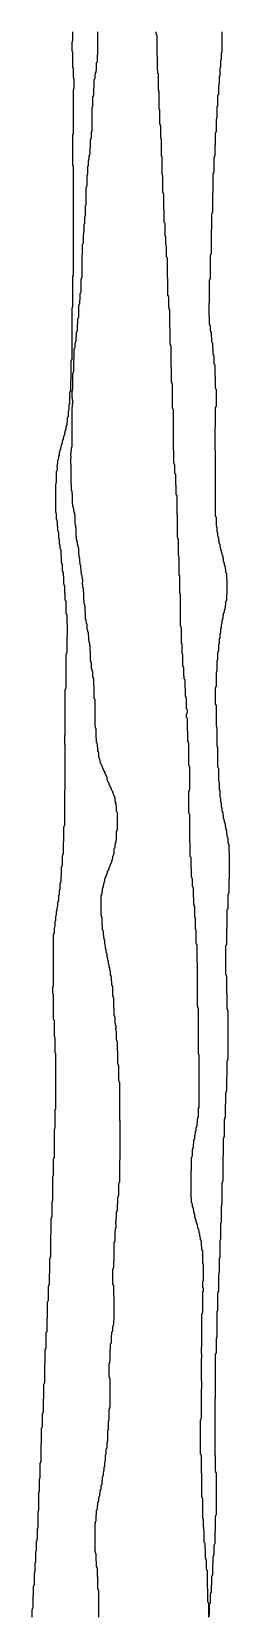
# Model space of a CAD drawing. Header units: metres. Extents: x -207 to 228, y 1 to 3500.
import ezdxf

# ---------------------------------------------------------------- set-up
doc = ezdxf.new("R2010")
doc.units = ezdxf.units.M
for name, color, linetype in [('Curve_Exist', 63, 'Continuous'), ('CuttingCurve_A', 10, 'Continuous'), ('CuttingCurve_B', 30, 'Continuous')]:
    doc.layers.add(name, color=color, linetype=linetype)

msp = doc.modelspace()

# ---------------------------------------------------------------- linework, layer by layer
at = {"layer": 'Curve_Exist'}
for points in [[(-117, 3500.2), (-117, 3480.2), (-118, 3479.2), (-118, 3477.2), (-119, 3476.2), (-119, 3458.2), (-118, 3457.2), (-118, 3456.2), (-117, 3455.2), (-117, 3421.2), (-116, 3420.2), (-116, 3400.2), (-115, 3399.2), (-115, 3397.2), (-114, 3396.2), (-114, 3375.2), (-115, 3374.2), (-115, 3373.2), (-116, 3372.2), (-116, 3274.2), (-117, 3273.2), (-117, 3205.2), (-116, 3204.2), (-116, 2962.2), (-117, 2961.2), (-117, 2893.2), (-118, 2892.2), (-118, 2890.2), (-119, 2889.2), (-119, 2776.2), (-120, 2775.2), (-120, 2774.2), (-121, 2773.2), (-121, 2730.2), (-122, 2729.2), (-122, 2707.2), (-123, 2706.2), (-123, 2704.2), (-124, 2703.2), (-124, 2678.2), (-125, 2677.2), (-125, 2666.2), (-126, 2665.2), (-126, 2663.2), (-127, 2662.2), (-127, 2650.2), (-129, 2648.2), (-129, 2638.2), (-130, 2637.2), (-130, 2631.2), (-131, 2630.2), (-131, 2629.2), (-132, 2628.2), (-132, 2623.2), (-133, 2622.2), (-133, 2620.2), (-134, 2619.2), (-134, 2615.2), (-135, 2614.2), (-135, 2610.2), (-136, 2609.2), (-136, 2608.2), (-137, 2607.2), (-137, 2604.2), (-138, 2603.2), (-138, 2600.2), (-139, 2599.2), (-139, 2597.2), (-140, 2596.2), (-140, 2592.2), (-141, 2591.2), (-141, 2589.2), (-142, 2588.2), (-142, 2586.2), (-143, 2585.2), (-143, 2581.2), (-144, 2580.2), (-144, 2578.2), (-145, 2577.2), (-145, 2575.2), (-146, 2574.2), (-146, 2572.2), (-147, 2571.2), (-147, 2565.2), (-148, 2564.2), (-148, 2558.2), (-149, 2557.2), (-149, 2555.2), (-150, 2554.2), (-150, 2547.2), (-151, 2546.2), (-151, 2542.2), (-152, 2541.2), (-152, 2540.2), (-151, 2539.2), (-151, 2534.2), (-152, 2533.2), (-152, 2530.2), (-153, 2529.2), (-153, 2505.2), (-154, 2504.2), (-154, 2502.2), (-155, 2501.2), (-155, 2440.2), (-154, 2439.2), (-154, 2438.2), (-153, 2437.2), (-153, 2424.2), (-152, 2423.2), (-152, 2420.2), (-151, 2419.2), (-151, 2409.2), (-150, 2408.2), (-150, 2399.2), (-149, 2398.2), (-149, 2396.2), (-148, 2395.2), (-148, 2382.2), (-147, 2381.2), (-147, 2370.2), (-146, 2369.2), (-146, 2368.2), (-145, 2367.2), (-145, 2360.2), (-144, 2359.2), (-144, 2357.2), (-143, 2356.2), (-143, 2345.2), (-142, 2344.2), (-142, 2328.2), (-141, 2327.2), (-141, 2325.2), (-140, 2324.2), (-140, 2311.2), (-139, 2310.2), (-139, 2308.2), (-138, 2307.2), (-138, 2299.2), (-137, 2298.2), (-137, 2282.2), (-136, 2281.2), (-136, 2279.2), (-135, 2278.2), (-135, 2261.2), (-134, 2260.2), (-134, 2246.2), (-133, 2245.2), (-133, 2244.2), (-132, 2243.2), (-132, 2217.2), (-131, 2216.2), (-131, 2215.2), (-130, 2214.2), (-130, 2194.2), (-129, 2193.2), (-129, 2168.2), (-130, 2167.2), (-130, 2129.2), (-131, 2128.2), (-131, 2126.2), (-132, 2125.2), (-132, 2052.2), (-133, 2051.2), (-133, 2049.2), (-134, 2048.2), (-134, 1948.2), (-135, 1947.2), (-135, 1928.2), (-134, 1927.2), (-134, 1826.2), (-135, 1825.2), (-135, 1748.2), (-136, 1747.2), (-136, 1745.2), (-137, 1744.2), (-137, 1712.2), (-138, 1711.2), (-138, 1685.2), (-139, 1684.2), (-139, 1682.2), (-140, 1681.2), (-140, 1661.2), (-141, 1660.2), (-141, 1658.2), (-142, 1657.2), (-142, 1638.2), (-143, 1637.2), (-143, 1625.2), (-144, 1624.2), (-144, 1622.2), (-145, 1621.2), (-145, 1607.2), (-146, 1606.2), (-146, 1605.2), (-147, 1604.2), (-147, 1595.2), (-148, 1594.2), (-148, 1583.2), (-149, 1582.2), (-149, 1580.2), (-150, 1579.2), (-150, 1570.2), (-151, 1569.2), (-151, 1567.2), (-152, 1566.2), (-152, 1560.2), (-153, 1559.2), (-153, 1551.2), (-154, 1550.2), (-154, 1548.2), (-155, 1547.2), (-155, 1538.2), (-156, 1537.2), (-156, 1526.2), (-157, 1525.2), (-157, 1523.2), (-158, 1522.2), (-158, 1510.2), (-159, 1509.2), (-159, 1508.2), (-160, 1507.2), (-160, 1393.2), (-161, 1392.2), (-161, 1378.2), (-160, 1377.2), (-160, 1322.2), (-159, 1321.2), (-159, 1320.2), (-158, 1319.2), (-158, 1284.2), (-157, 1283.2), (-157, 1281.2), (-156, 1280.2), (-156, 1247.2), (-155, 1246.2), (-155, 1122.2), (-156, 1121.2), (-156, 1081.2), (-157, 1080.2), (-157, 1078.2), (-158, 1077.2), (-158, 1015.2), (-159, 1014.2), (-159, 1013.2), (-160, 1012.2), (-160, 975.2), (-161, 974.2), (-161, 920.2), (-162, 919.2), (-162, 918.2), (-163, 917.2), (-163, 884.2), (-164, 883.2), (-164, 881.2), (-165, 880.2), (-165, 847.2), (-166, 846.2), (-166, 796.2), (-167, 795.2), (-167, 793.2), (-168, 792.2), (-168, 760.2), (-169, 759.2), (-169, 735.2), (-170, 734.2), (-170, 732.2), (-171, 731.2), (-171, 699.2), (-172, 698.2), (-172, 697.2), (-173, 696.2), (-173, 661.2), (-174, 660.2), (-174, 631.2), (-175, 630.2), (-175, 629.2), (-176, 628.2), (-176, 595.2), (-177, 594.2), (-177, 593.2), (-178, 592.2), (-178, 560.2), (-179, 559.2), (-179, 519.2), (-180, 518.2), (-180, 516.2), (-181, 515.2), (-181, 483.2), (-182, 482.2), (-182, 453.2), (-183, 452.2), (-183, 450.2), (-184, 449.2), (-184, 421.2), (-185, 420.2), (-185, 419.2), (-186, 418.2), (-186, 384.2), (-187, 383.2), (-187, 345.2), (-188, 344.2), (-188, 342.2), (-189, 341.2), (-189, 309.2), (-190, 308.2), (-190, 306.2), (-191, 305.2), (-191, 278.2), (-192, 277.2), (-192, 237.2), (-193, 236.2), (-193, 234.2), (-194, 233.2), (-194, 198.2), (-195, 197.2), (-195, 174.2), (-196, 173.2), (-196, 170.2), (-197, 169.2), (-197, 148.2), (-198, 147.2), (-198, 146.2), (-199, 145.2), (-199, 122.2), (-200, 121.2), (-200, 102.2), (-201, 101.2), (-201, 99.2), (-202, 98.2), (-202, 72.2), (-203, 71.2), (-203, 70.2), (-204, 69.2), (-204, 49.2), (-205, 48.2), (-205, 21.2), (-206, 20.2), (-206, 18.2), (-207, 17.2), (-207, 1.2)], [(212, 3500.2), (212, 3455.2), (211, 3454.2), (211, 3453.2), (210, 3452.2), (210, 3438.2), (209, 3437.2), (209, 3422.2), (208, 3421.2), (208, 3420.2), (207, 3419.2), (207, 3402.2), (206, 3401.2), (206, 3388.2), (205, 3387.2), (206, 3386.2), (206, 3385.2), (205, 3384.2), (205, 3381.2), (204, 3380.2), (204, 3361.2), (202, 3359.2), (202, 3336.2), (201, 3335.2), (201, 3310.2), (200, 3309.2), (200, 3307.2), (199, 3306.2), (199, 3279.2), (198, 3278.2), (198, 3277.2), (197, 3276.2), (197, 3250.2), (196, 3249.2), (196, 3225.2), (195, 3224.2), (195, 3222.2), (194, 3221.2), (194, 3191.2), (193, 3190.2), (193, 3188.2), (192, 3187.2), (192, 3145.2), (191, 3144.2), (191, 3101.2), (190, 3100.2), (190, 3098.2), (189, 3097.2), (189, 3063.2), (188, 3062.2), (188, 3010.2), (187, 3009.2), (187, 3007.2), (186, 3006.2), (186, 2955.2), (185, 2954.2), (185, 2953.2), (184, 2952.2), (184, 2902.2), (183, 2901.2), (183, 2873.2), (184, 2872.2), (184, 2854.2), (185, 2853.2), (185, 2852.2), (186, 2851.2), (186, 2841.2), (187, 2840.2), (187, 2838.2), (188, 2837.2), (188, 2827.2), (189, 2826.2), (189, 2817.2), (190, 2816.2), (190, 2814.2), (191, 2813.2), (191, 2802.2), (192, 2801.2), (192, 2788.2), (193, 2787.2), (193, 2785.2), (194, 2784.2), (194, 2768.2), (195, 2767.2), (195, 2766.2), (196, 2765.2), (196, 2740.2), (197, 2739.2), (197, 2714.2), (198, 2713.2), (198, 2712.2), (199, 2711.2), (199, 2673.2), (198, 2672.2), (198, 2671.2), (197, 2670.2), (197, 2627.2), (196, 2626.2), (196, 2577.2), (197, 2576.2), (197, 2432.2), (198, 2431.2), (198, 2430.2), (199, 2429.2), (199, 2410.2), (200, 2409.2), (200, 2407.2), (201, 2406.2), (201, 2396.2), (202, 2395.2), (202, 2388.2), (203, 2387.2), (203, 2385.2), (204, 2384.2), (204, 2378.2), (205, 2377.2), (205, 2373.2), (206, 2372.2), (206, 2370.2), (207, 2369.2), (207, 2364.2), (208, 2363.2), (208, 2362.2), (209, 2361.2), (209, 2357.2), (210, 2356.2), (210, 2352.2), (211, 2351.2), (211, 2350.2), (212, 2349.2), (212, 2346.2), (213, 2345.2), (213, 2343.2), (214, 2342.2), (214, 2339.2), (215, 2338.2), (215, 2331.2), (216, 2330.2), (216, 2329.2), (217, 2328.2), (217, 2323.2), (218, 2322.2), (218, 2319.2), (219, 2318.2), (219, 2315.2), (220, 2314.2), (220, 2307.2), (222, 2305.2), (222, 2293.2), (223, 2292.2), (223, 2259.2), (222, 2258.2), (222, 2245.2), (221, 2244.2), (221, 2243.2), (220, 2242.2), (220, 2235.2), (219, 2234.2), (219, 2229.2), (218, 2228.2), (218, 2225.2), (217, 2224.2), (217, 2219.2), (216, 2218.2), (216, 2217.2), (215, 2216.2), (215, 2212.2), (214, 2211.2), (214, 2205.2), (213, 2204.2), (213, 2202.2), (212, 2201.2), (212, 2194.2), (211, 2193.2), (211, 2192.2), (210, 2191.2), (210, 2184.2), (209, 2183.2), (209, 2174.2), (208, 2173.2), (208, 2172.2), (207, 2171.2), (207, 2161.2), (206, 2160.2), (206, 2158.2), (205, 2157.2), (206, 2156.2), (206, 2151.2), (205, 2150.2), (205, 2147.2), (204, 2146.2), (204, 2133.2), (203, 2132.2), (203, 2130.2), (202, 2129.2), (202, 2113.2), (201, 2112.2), (201, 2090.2), (200, 2089.2), (200, 2087.2), (199, 2086.2), (199, 2055.2), (198, 2054.2), (198, 2052.2), (197, 2051.2), (197, 2017.2), (198, 2016.2), (198, 2015.2), (199, 2014.2), (199, 1968.2), (200, 1967.2), (200, 1965.2), (201, 1964.2), (201, 1923.2), (202, 1922.2), (202, 1879.2), (203, 1878.2), (203, 1876.2), (204, 1875.2), (204, 1848.2), (205, 1847.2), (205, 1844.2), (206, 1843.2), (206, 1827.2), (207, 1826.2), (207, 1812.2), (208, 1811.2), (208, 1809.2), (209, 1808.2), (209, 1800.2), (210, 1799.2), (210, 1790.2), (211, 1789.2), (211, 1788.2), (212, 1787.2), (212, 1780.2), (213, 1779.2), (213, 1777.2), (214, 1776.2), (214, 1772.2), (215, 1771.2), (215, 1764.2), (216, 1763.2), (216, 1761.2), (217, 1760.2), (217, 1756.2), (218, 1755.2), (218, 1753.2), (219, 1752.2), (219, 1747.2), (220, 1746.2), (220, 1741.2), (221, 1740.2), (221, 1738.2), (222, 1737.2), (222, 1731.2), (223, 1730.2), (223, 1724.2), (224, 1723.2), (224, 1721.2), (225, 1720.2), (225, 1711.2), (226, 1710.2), (226, 1708.2), (227, 1707.2), (227, 1692.2), (228, 1691.2), (228, 1631.2), (227, 1630.2), (227, 1599.2), (226, 1598.2), (226, 1596.2), (225, 1595.2), (225, 1565.2), (224, 1564.2), (224, 1563.2), (223, 1562.2), (223, 1521.2), (222, 1520.2), (222, 1485.2), (220, 1483.2), (220, 1420.2), (221, 1419.2), (221, 1417.2), (222, 1416.2), (222, 1378.2), (223, 1377.2), (223, 1343.2), (224, 1342.2), (224, 1340.2), (225, 1339.2), (225, 1233.2), (224, 1232.2), (224, 1230.2), (223, 1229.2), (223, 1195.2), (222, 1194.2), (222, 1163.2), (221, 1162.2), (221, 1160.2), (220, 1159.2), (220, 1134.2), (219, 1133.2), (219, 1105.2), (218, 1104.2), (218, 1101.2), (217, 1100.2), (217, 1062.2), (216, 1061.2), (216, 1059.2), (215, 1058.2), (215, 1019.2), (214, 1018.2), (214, 964.2), (213, 963.2), (213, 961.2), (212, 960.2), (212, 912.2), (211, 911.2), (211, 909.2), (210, 908.2), (210, 872.2), (209, 871.2), (209, 835.2), (208, 834.2), (208, 833.2), (207, 832.2), (207, 794.2), (206, 793.2), (206, 763.2), (205, 762.2), (205, 757.2), (204, 756.2), (204, 720.2), (203, 719.2), (203, 717.2), (202, 716.2), (202, 677.2), (201, 676.2), (201, 620.2), (200, 619.2), (200, 617.2), (199, 616.2), (199, 584.2), (198, 583.2), (198, 582.2), (197, 581.2), (197, 484.2), (196, 483.2), (196, 359.2), (197, 358.2), (197, 324.2), (198, 323.2), (198, 321.2), (199, 320.2), (199, 227.2), (198, 226.2), (198, 224.2), (197, 223.2), (197, 191.2), (196, 190.2), (196, 163.2), (195, 162.2), (195, 160.2), (194, 159.2), (194, 139.2), (193, 138.2), (193, 136.2), (192, 135.2), (192, 117.2), (191, 116.2), (191, 94.2), (190, 93.2), (190, 91.2), (189, 90.2), (189, 72.2), (188, 71.2), (188, 56.2), (187, 55.2), (187, 53.2), (186, 52.2), (186, 33.2), (185, 32.2), (185, 31.2), (184, 30.2), (184, 7.2), (183, 6.2), (183, 1.2)]]:
    msp.add_lwpolyline(points, dxfattribs=at)
at = {"layer": 'CuttingCurve_A'}
for points in [[(183, 1.2), (183, 31.2), (182, 32.2), (182, 34.2), (181, 35.2), (181, 64.2), (180, 65.2), (180, 104.2), (179, 105.2), (179, 106.2), (178, 107.2), (178, 127.2), (177, 128.2), (177, 130.2), (176, 131.2), (176, 151.2), (175, 152.2), (175, 164.2), (173, 166.2), (173, 192.2), (172, 193.2), (172, 196.2), (171, 197.2), (172, 198.2), (172, 199.2), (171, 200.2), (171, 218.2), (170, 219.2), (170, 263.2), (169, 264.2), (169, 265.2), (168, 266.2), (168, 318.2), (167, 319.2), (167, 358.2), (166, 359.2), (166, 360.2), (165, 361.2), (165, 437.2), (166, 438.2), (166, 440.2), (167, 441.2), (167, 505.2), (168, 506.2), (168, 522.2), (167, 523.2), (167, 572.2), (168, 573.2), (168, 582.2), (167, 583.2), (167, 597.2), (168, 598.2), (168, 671.2), (169, 672.2), (169, 673.2), (170, 674.2), (170, 720.2), (171, 721.2), (171, 727.2), (170, 728.2), (170, 743.2), (171, 744.2), (171, 780.2), (170, 781.2), (170, 809.2), (169, 810.2), (169, 811.2), (168, 812.2), (168, 820.2), (167, 821.2), (167, 830.2), (166, 831.2), (166, 833.2), (165, 834.2), (165, 838.2), (164, 839.2), (164, 841.2), (163, 842.2), (163, 848.2), (162, 849.2), (162, 854.2), (161, 855.2), (161, 856.2), (160, 857.2), (160, 859.2), (159, 860.2), (159, 863.2), (158, 864.2), (158, 867.2), (157, 868.2), (157, 870.2), (156, 871.2), (156, 873.2), (155, 874.2), (155, 878.2), (154, 879.2), (154, 881.2), (153, 882.2), (153, 883.2), (152, 884.2), (152, 891.2), (151, 892.2), (151, 894.2), (150, 895.2), (150, 899.2), (149, 900.2), (149, 904.2), (148, 905.2), (148, 906.2), (147, 907.2), (147, 912.2), (146, 913.2), (146, 915.2), (145, 916.2), (145, 926.2), (144, 927.2), (144, 986.2), (145, 987.2), (145, 1016.2), (146, 1017.2), (146, 1019.2), (147, 1020.2), (147, 1033.2), (148, 1034.2), (148, 1036.2), (149, 1037.2), (149, 1046.2), (150, 1047.2), (150, 1053.2), (151, 1054.2), (151, 1056.2), (152, 1057.2), (152, 1064.2), (153, 1065.2), (153, 1067.2), (154, 1068.2), (154, 1074.2), (155, 1075.2), (155, 1081.2), (156, 1082.2), (156, 1084.2), (157, 1085.2), (157, 1092.2), (158, 1093.2), (158, 1100.2), (159, 1101.2), (159, 1104.2), (160, 1105.2), (160, 1124.2), (162, 1126.2), (162, 1242.2), (160, 1244.2), (160, 1345.2), (159, 1346.2), (159, 1349.2), (158, 1350.2), (158, 1445.2), (157, 1446.2), (157, 1485.2), (156, 1486.2), (156, 1488.2), (155, 1489.2), (155, 1518.2), (154, 1519.2), (154, 1543.2), (153, 1544.2), (153, 1546.2), (152, 1547.2), (152, 1570.2), (151, 1571.2), (151, 1573.2), (150, 1574.2), (150, 1589.2), (149, 1590.2), (149, 1611.2), (148, 1612.2), (148, 1613.2), (147, 1614.2), (147, 1630.2), (146, 1631.2), (146, 1633.2), (145, 1634.2), (145, 1653.2), (144, 1654.2), (144, 1678.2), (142, 1680.2), (142, 1710.2), (141, 1711.2), (141, 1773.2), (140, 1774.2), (140, 1775.2), (139, 1776.2), (139, 1823.2), (140, 1824.2), (140, 1826.2), (141, 1827.2), (141, 1878.2), (140, 1879.2), (140, 1881.2), (139, 1882.2), (139, 1930.2), (138, 1931.2), (138, 1933.2), (137, 1934.2), (137, 1956.2), (136, 1957.2), (136, 1984.2), (135, 1985.2), (135, 1986.2), (134, 1987.2), (134, 1995.2), (135, 1996.2), (135, 1997.2), (136, 1998.2), (136, 2003.2), (135, 2004.2), (135, 2005.2), (134, 2006.2), (134, 2029.2), (133, 2030.2), (133, 2032.2), (132, 2033.2), (132, 2050.2), (131, 2051.2), (131, 2070.2), (129, 2072.2), (129, 2077.2), (128, 2078.2), (128, 2096.2), (127, 2097.2), (127, 2099.2), (126, 2100.2), (126, 2125.2), (125, 2126.2), (125, 2128.2), (124, 2129.2), (124, 2149.2), (123, 2150.2), (123, 2184.2), (122, 2185.2), (122, 2187.2), (121, 2188.2), (121, 2258.2), (120, 2259.2), (120, 2261.2), (119, 2262.2), (119, 2300.2), (118, 2301.2), (118, 2340.2), (117, 2341.2), (117, 2343.2), (116, 2344.2), (116, 2380.2), (115, 2381.2), (115, 2384.2), (114, 2385.2), (114, 2433.2), (113, 2434.2), (113, 2476.2), (112, 2477.2), (112, 2478.2), (111, 2479.2), (111, 2499.2), (110, 2500.2), (110, 2523.2), (109, 2524.2), (109, 2525.2), (108, 2526.2), (108, 2545.2), (107, 2546.2), (107, 2548.2), (106, 2549.2), (106, 2575.2), (105, 2576.2), (105, 2666.2), (104, 2667.2), (104, 2668.2), (103, 2669.2), (103, 2722.2), (102, 2723.2), (102, 2725.2), (101, 2726.2), (101, 2759.2), (100, 2760.2), (100, 2806.2), (99, 2807.2), (99, 2809.2), (98, 2810.2), (98, 2846.2), (97, 2847.2), (97, 2887.2), (96, 2888.2), (96, 2891.2), (95, 2892.2), (95, 2914.2), (94, 2915.2), (94, 2917.2), (93, 2918.2), (93, 2956.2), (92, 2957.2), (92, 3001.2), (90, 3003.2), (90, 3027.2), (89, 3028.2), (89, 3030.2), (88, 3031.2), (88, 3048.2), (87, 3049.2), (87, 3077.2), (85, 3079.2), (85, 3107.2), (84, 3108.2), (84, 3141.2), (83, 3142.2), (83, 3144.2), (82, 3145.2), (82, 3182.2), (81, 3183.2), (81, 3185.2), (80, 3186.2), (80, 3224.2), (79, 3225.2), (79, 3262.2), (78, 3263.2), (78, 3265.2), (77, 3266.2), (77, 3293.2), (76, 3294.2), (76, 3296.2), (75, 3297.2), (75, 3328.2), (74, 3329.2), (74, 3368.2), (73, 3369.2), (73, 3370.2), (72, 3371.2), (72, 3407.2), (71, 3408.2), (71, 3412.2), (70, 3413.2), (71, 3414.2), (70, 3415.2), (70, 3445.2), (69, 3446.2), (69, 3492.2), (68, 3493.2), (68, 3495.2), (67, 3496.2), (67, 3500.2)], [(212, 3500.2), (212, 3455.2), (211, 3454.2), (211, 3453.2), (210, 3452.2), (210, 3438.2), (209, 3437.2), (209, 3422.2), (208, 3421.2), (208, 3420.2), (207, 3419.2), (207, 3402.2), (206, 3401.2), (206, 3388.2), (205, 3387.2), (206, 3386.2), (206, 3385.2), (205, 3384.2), (205, 3381.2), (204, 3380.2), (204, 3361.2), (202, 3359.2), (202, 3336.2), (201, 3335.2), (201, 3310.2), (200, 3309.2), (200, 3307.2), (199, 3306.2), (199, 3279.2), (198, 3278.2), (198, 3277.2), (197, 3276.2), (197, 3250.2), (196, 3249.2), (196, 3225.2), (195, 3224.2), (195, 3222.2), (194, 3221.2), (194, 3191.2), (193, 3190.2), (193, 3188.2), (192, 3187.2), (192, 3145.2), (191, 3144.2), (191, 3101.2), (190, 3100.2), (190, 3098.2), (189, 3097.2), (189, 3063.2), (188, 3062.2), (188, 3010.2), (187, 3009.2), (187, 3007.2), (186, 3006.2), (186, 2955.2), (185, 2954.2), (185, 2953.2), (184, 2952.2), (184, 2902.2), (183, 2901.2), (183, 2873.2), (184, 2872.2), (184, 2854.2), (185, 2853.2), (185, 2852.2), (186, 2851.2), (186, 2841.2), (187, 2840.2), (187, 2838.2), (188, 2837.2), (188, 2827.2), (189, 2826.2), (189, 2817.2), (190, 2816.2), (190, 2814.2), (191, 2813.2), (191, 2802.2), (192, 2801.2), (192, 2788.2), (193, 2787.2), (193, 2785.2), (194, 2784.2), (194, 2768.2), (195, 2767.2), (195, 2766.2), (196, 2765.2), (196, 2740.2), (197, 2739.2), (197, 2714.2), (198, 2713.2), (198, 2712.2), (199, 2711.2), (199, 2673.2), (198, 2672.2), (198, 2671.2), (197, 2670.2), (197, 2627.2), (196, 2626.2), (196, 2577.2), (197, 2576.2), (197, 2432.2), (198, 2431.2), (198, 2430.2), (199, 2429.2), (199, 2410.2), (200, 2409.2), (200, 2407.2), (201, 2406.2), (201, 2396.2), (202, 2395.2), (202, 2388.2), (203, 2387.2), (203, 2385.2), (204, 2384.2), (204, 2378.2), (205, 2377.2), (205, 2373.2), (206, 2372.2), (206, 2370.2), (207, 2369.2), (207, 2364.2), (208, 2363.2), (208, 2362.2), (209, 2361.2), (209, 2357.2), (210, 2356.2), (210, 2352.2), (211, 2351.2), (211, 2350.2), (212, 2349.2), (212, 2346.2), (213, 2345.2), (213, 2343.2), (214, 2342.2), (214, 2339.2), (215, 2338.2), (215, 2331.2), (216, 2330.2), (216, 2329.2), (217, 2328.2), (217, 2323.2), (218, 2322.2), (218, 2319.2), (219, 2318.2), (219, 2315.2), (220, 2314.2), (220, 2307.2), (222, 2305.2), (222, 2293.2), (223, 2292.2), (223, 2259.2), (222, 2258.2), (222, 2245.2), (221, 2244.2), (221, 2243.2), (220, 2242.2), (220, 2235.2), (219, 2234.2), (219, 2229.2), (218, 2228.2), (218, 2225.2), (217, 2224.2), (217, 2219.2), (216, 2218.2), (216, 2217.2), (215, 2216.2), (215, 2212.2), (214, 2211.2), (214, 2205.2), (213, 2204.2), (213, 2202.2), (212, 2201.2), (212, 2194.2), (211, 2193.2), (211, 2192.2), (210, 2191.2), (210, 2184.2), (209, 2183.2), (209, 2174.2), (208, 2173.2), (208, 2172.2), (207, 2171.2), (207, 2161.2), (206, 2160.2), (206, 2158.2), (205, 2157.2), (206, 2156.2), (206, 2151.2), (205, 2150.2), (205, 2147.2), (204, 2146.2), (204, 2133.2), (203, 2132.2), (203, 2130.2), (202, 2129.2), (202, 2113.2), (201, 2112.2), (201, 2090.2), (200, 2089.2), (200, 2087.2), (199, 2086.2), (199, 2055.2), (198, 2054.2), (198, 2052.2), (197, 2051.2), (197, 2017.2), (198, 2016.2), (198, 2015.2), (199, 2014.2), (199, 1968.2), (200, 1967.2), (200, 1965.2), (201, 1964.2), (201, 1923.2), (202, 1922.2), (202, 1879.2), (203, 1878.2), (203, 1876.2), (204, 1875.2), (204, 1848.2), (205, 1847.2), (205, 1844.2), (206, 1843.2), (206, 1827.2), (207, 1826.2), (207, 1812.2), (208, 1811.2), (208, 1809.2), (209, 1808.2), (209, 1800.2), (210, 1799.2), (210, 1790.2), (211, 1789.2), (211, 1788.2), (212, 1787.2), (212, 1780.2), (213, 1779.2), (213, 1777.2), (214, 1776.2), (214, 1772.2), (215, 1771.2), (215, 1764.2), (216, 1763.2), (216, 1761.2), (217, 1760.2), (217, 1756.2), (218, 1755.2), (218, 1753.2), (219, 1752.2), (219, 1747.2), (220, 1746.2), (220, 1741.2), (221, 1740.2), (221, 1738.2), (222, 1737.2), (222, 1731.2), (223, 1730.2), (223, 1724.2), (224, 1723.2), (224, 1721.2), (225, 1720.2), (225, 1711.2), (226, 1710.2), (226, 1708.2), (227, 1707.2), (227, 1692.2), (228, 1691.2), (228, 1631.2), (227, 1630.2), (227, 1599.2), (226, 1598.2), (226, 1596.2), (225, 1595.2), (225, 1565.2), (224, 1564.2), (224, 1563.2), (223, 1562.2), (223, 1521.2), (222, 1520.2), (222, 1485.2), (220, 1483.2), (220, 1420.2), (221, 1419.2), (221, 1417.2), (222, 1416.2), (222, 1378.2), (223, 1377.2), (223, 1343.2), (224, 1342.2), (224, 1340.2), (225, 1339.2), (225, 1233.2), (224, 1232.2), (224, 1230.2), (223, 1229.2), (223, 1195.2), (222, 1194.2), (222, 1163.2), (221, 1162.2), (221, 1160.2), (220, 1159.2), (220, 1134.2), (219, 1133.2), (219, 1105.2), (218, 1104.2), (218, 1101.2), (217, 1100.2), (217, 1062.2), (216, 1061.2), (216, 1059.2), (215, 1058.2), (215, 1019.2), (214, 1018.2), (214, 964.2), (213, 963.2), (213, 961.2), (212, 960.2), (212, 912.2), (211, 911.2), (211, 909.2), (210, 908.2), (210, 872.2), (209, 871.2), (209, 835.2), (208, 834.2), (208, 833.2), (207, 832.2), (207, 794.2), (206, 793.2), (206, 763.2), (205, 762.2), (205, 757.2), (204, 756.2), (204, 720.2), (203, 719.2), (203, 717.2), (202, 716.2), (202, 677.2), (201, 676.2), (201, 620.2), (200, 619.2), (200, 617.2), (199, 616.2), (199, 584.2), (198, 583.2), (198, 582.2), (197, 581.2), (197, 484.2), (196, 483.2), (196, 359.2), (197, 358.2), (197, 324.2), (198, 323.2), (198, 321.2), (199, 320.2), (199, 227.2), (198, 226.2), (198, 224.2), (197, 223.2), (197, 191.2), (196, 190.2), (196, 163.2), (195, 162.2), (195, 160.2), (194, 159.2), (194, 139.2), (193, 138.2), (193, 136.2), (192, 135.2), (192, 117.2), (191, 116.2), (191, 94.2), (190, 93.2), (190, 91.2), (189, 90.2), (189, 72.2), (188, 71.2), (188, 56.2), (187, 55.2), (187, 53.2), (186, 52.2), (186, 33.2), (185, 32.2), (185, 31.2), (184, 30.2), (184, 7.2), (183, 6.2), (183, 1.2)]]:
    msp.add_lwpolyline(points, dxfattribs=at)
at = {"layer": 'CuttingCurve_B'}
msp.add_lwpolyline([(-62, 3500.2), (-62, 3449.2), (-63, 3448.2), (-63, 3434.2), (-64, 3433.2), (-64, 3432.2), (-65, 3431.2), (-65, 3415.2), (-66, 3414.2), (-66, 3410.2), (-67, 3409.2), (-67, 3406.2), (-68, 3405.2), (-68, 3397.2), (-69, 3396.2), (-69, 3395.2), (-70, 3394.2), (-70, 3376.2), (-71, 3375.2), (-71, 3360.2), (-72, 3359.2), (-72, 3357.2), (-73, 3356.2), (-73, 3335.2), (-74, 3334.2), (-74, 3333.2), (-75, 3332.2), (-75, 3280.2), (-76, 3279.2), (-76, 3266.2), (-77, 3265.2), (-77, 3263.2), (-78, 3262.2), (-78, 3243.2), (-79, 3242.2), (-79, 3240.2), (-80, 3239.2), (-79, 3238.2), (-80, 3237.2), (-79, 3236.2), (-79, 3231.2), (-80, 3230.2), (-80, 3227.2), (-81, 3226.2), (-81, 3219.2), (-82, 3218.2), (-82, 3216.2), (-83, 3215.2), (-83, 3204.2), (-84, 3203.2), (-84, 3186.2), (-85, 3185.2), (-85, 3183.2), (-86, 3182.2), (-86, 3159.2), (-87, 3158.2), (-87, 3156.2), (-88, 3155.2), (-88, 3117.2), (-89, 3116.2), (-89, 3094.2), (-90, 3093.2), (-90, 3091.2), (-91, 3090.2), (-91, 3076.2), (-92, 3075.2), (-92, 3063.2), (-93, 3062.2), (-92, 3061.2), (-92, 3059.2), (-93, 3058.2), (-93, 3053.2), (-94, 3052.2), (-94, 3033.2), (-95, 3032.2), (-95, 3031.2), (-96, 3030.2), (-96, 3009.2), (-97, 3008.2), (-97, 2957.2), (-98, 2956.2), (-98, 2954.2), (-99, 2953.2), (-99, 2925.2), (-100, 2924.2), (-100, 2923.2), (-101, 2922.2), (-101, 2908.2), (-102, 2907.2), (-102, 2899.2), (-103, 2898.2), (-103, 2896.2), (-104, 2895.2), (-104, 2870.2), (-105, 2869.2), (-105, 2867.2), (-106, 2866.2), (-106, 2855.2), (-107, 2854.2), (-107, 2840.2), (-108, 2839.2), (-108, 2838.2), (-109, 2837.2), (-109, 2826.2), (-110, 2825.2), (-110, 2817.2), (-111, 2816.2), (-111, 2814.2), (-112, 2813.2), (-112, 2803.2), (-113, 2802.2), (-113, 2801.2), (-114, 2800.2), (-114, 2778.2), (-115, 2777.2), (-115, 2750.2), (-116, 2749.2), (-116, 2747.2), (-117, 2746.2), (-117, 2711.2), (-118, 2710.2), (-118, 2707.2), (-119, 2706.2), (-119, 2693.2), (-118, 2692.2), (-118, 2688.2), (-117, 2687.2), (-117, 2679.2), (-118, 2678.2), (-118, 2672.2), (-119, 2671.2), (-119, 2583.2), (-120, 2582.2), (-120, 2576.2), (-121, 2575.2), (-121, 2570.2), (-122, 2569.2), (-122, 2565.2), (-121, 2564.2), (-121, 2559.2), (-122, 2558.2), (-122, 2546.2), (-121, 2545.2), (-121, 2502.2), (-120, 2501.2), (-120, 2488.2), (-119, 2487.2), (-119, 2481.2), (-118, 2480.2), (-118, 2459.2), (-117, 2458.2), (-117, 2452.2), (-116, 2451.2), (-116, 2449.2), (-115, 2448.2), (-115, 2444.2), (-114, 2443.2), (-114, 2439.2), (-113, 2438.2), (-113, 2433.2), (-112, 2432.2), (-112, 2413.2), (-111, 2412.2), (-111, 2406.2), (-110, 2405.2), (-110, 2387.2), (-109, 2386.2), (-109, 2379.2), (-108, 2378.2), (-108, 2375.2), (-107, 2374.2), (-107, 2370.2), (-106, 2369.2), (-106, 2366.2), (-105, 2365.2), (-105, 2361.2), (-104, 2360.2), (-104, 2348.2), (-103, 2347.2), (-103, 2340.2), (-102, 2339.2), (-102, 2330.2), (-101, 2329.2), (-101, 2324.2), (-100, 2323.2), (-100, 2316.2), (-99, 2315.2), (-99, 2308.2), (-98, 2307.2), (-98, 2302.2), (-97, 2301.2), (-97, 2296.2), (-96, 2295.2), (-96, 2292.2), (-95, 2291.2), (-95, 2286.2), (-96, 2285.2), (-96, 2281.2), (-95, 2280.2), (-95, 2274.2), (-94, 2273.2), (-94, 2265.2), (-93, 2264.2), (-93, 2246.2), (-92, 2245.2), (-92, 2238.2), (-91, 2237.2), (-91, 2233.2), (-90, 2232.2), (-90, 2219.2), (-89, 2218.2), (-89, 2204.2), (-88, 2203.2), (-88, 2199.2), (-87, 2198.2), (-87, 2194.2), (-86, 2193.2), (-86, 2182.2), (-85, 2181.2), (-85, 2180.2), (-84, 2179.2), (-84, 2176.2), (-83, 2175.2), (-83, 2168.2), (-82, 2167.2), (-82, 2157.2), (-81, 2156.2), (-81, 2153.2), (-80, 2152.2), (-80, 2147.2), (-79, 2146.2), (-79, 2135.2), (-78, 2134.2), (-78, 2111.2), (-77, 2110.2), (-77, 2108.2), (-76, 2107.2), (-76, 2094.2), (-75, 2093.2), (-75, 2091.2), (-74, 2090.2), (-74, 2089.2), (-73, 2088.2), (-73, 2076.2), (-72, 2075.2), (-72, 2073.2), (-71, 2072.2), (-71, 2057.2), (-70, 2056.2), (-70, 2029.2), (-69, 2028.2), (-69, 2027.2), (-68, 2026.2), (-68, 1968.2), (-67, 1967.2), (-67, 1964.2), (-66, 1963.2), (-66, 1942.2), (-65, 1941.2), (-65, 1932.2), (-64, 1931.2), (-64, 1929.2), (-63, 1928.2), (-63, 1922.2), (-62, 1921.2), (-62, 1913.2), (-61, 1912.2), (-61, 1910.2), (-60, 1909.2), (-60, 1900.2), (-59, 1899.2), (-59, 1897.2), (-58, 1896.2), (-58, 1894.2), (-57, 1893.2), (-57, 1889.2), (-56, 1888.2), (-56, 1887.2), (-55, 1886.2), (-55, 1883.2), (-53, 1881.2), (-53, 1880.2), (-52, 1879.2), (-52, 1877.2), (-51, 1876.2), (-51, 1874.2), (-50, 1873.2), (-50, 1872.2), (-49, 1871.2), (-49, 1870.2), (-47, 1868.2), (-47, 1865.2), (-45, 1863.2), (-45, 1862.2), (-44, 1861.2), (-44, 1859.2), (-43, 1858.2), (-43, 1857.2), (-42, 1856.2), (-42, 1851.2), (-41, 1850.2), (-41, 1848.2), (-40, 1847.2), (-40, 1846.2), (-38, 1844.2), (-38, 1843.2), (-37, 1842.2), (-37, 1839.2), (-36, 1838.2), (-36, 1836.2), (-35, 1835.2), (-35, 1834.2), (-33, 1832.2), (-33, 1830.2), (-32, 1829.2), (-32, 1828.2), (-31, 1827.2), (-31, 1826.2), (-29, 1824.2), (-29, 1821.2), (-28, 1820.2), (-28, 1818.2), (-27, 1817.2), (-27, 1816.2), (-26, 1815.2), (-26, 1813.2), (-25, 1812.2), (-25, 1811.2), (-24, 1810.2), (-24, 1803.2), (-23, 1802.2), (-23, 1799.2), (-22, 1798.2), (-22, 1797.2), (-23, 1796.2), (-22, 1795.2), (-22, 1793.2), (-21, 1792.2), (-21, 1780.2), (-19, 1778.2), (-19, 1738.2), (-20, 1737.2), (-20, 1735.2), (-21, 1734.2), (-21, 1716.2), (-22, 1715.2), (-22, 1711.2), (-23, 1710.2), (-23, 1706.2), (-24, 1705.2), (-24, 1700.2), (-25, 1699.2), (-25, 1698.2), (-26, 1697.2), (-26, 1686.2), (-27, 1685.2), (-27, 1684.2), (-28, 1683.2), (-28, 1681.2), (-29, 1680.2), (-29, 1675.2), (-30, 1674.2), (-30, 1672.2), (-31, 1671.2), (-31, 1667.2), (-33, 1665.2), (-33, 1664.2), (-34, 1663.2), (-34, 1661.2), (-35, 1660.2), (-35, 1659.2), (-36, 1658.2), (-36, 1656.2), (-37, 1655.2), (-37, 1652.2), (-39, 1650.2), (-39, 1649.2), (-40, 1648.2), (-40, 1647.2), (-41, 1646.2), (-41, 1644.2), (-42, 1643.2), (-42, 1640.2), (-43, 1639.2), (-43, 1638.2), (-44, 1637.2), (-44, 1635.2), (-45, 1634.2), (-45, 1633.2), (-46, 1632.2), (-46, 1630.2), (-47, 1629.2), (-47, 1624.2), (-48, 1623.2), (-48, 1621.2), (-49, 1620.2), (-49, 1617.2), (-50, 1616.2), (-50, 1612.2), (-51, 1611.2), (-51, 1609.2), (-52, 1608.2), (-52, 1603.2), (-53, 1602.2), (-53, 1597.2), (-54, 1596.2), (-54, 1594.2), (-55, 1593.2), (-55, 1551.2), (-54, 1550.2), (-54, 1547.2), (-53, 1546.2), (-53, 1529.2), (-52, 1528.2), (-52, 1519.2), (-51, 1518.2), (-51, 1517.2), (-50, 1516.2), (-50, 1507.2), (-49, 1506.2), (-49, 1502.2), (-48, 1501.2), (-48, 1497.2), (-47, 1496.2), (-47, 1487.2), (-46, 1486.2), (-46, 1484.2), (-45, 1483.2), (-45, 1477.2), (-44, 1476.2), (-44, 1469.2), (-43, 1468.2), (-43, 1467.2), (-42, 1466.2), (-42, 1459.2), (-41, 1458.2), (-41, 1456.2), (-40, 1455.2), (-40, 1451.2), (-39, 1450.2), (-39, 1444.2), (-38, 1443.2), (-38, 1442.2), (-37, 1441.2), (-37, 1436.2), (-36, 1435.2), (-36, 1431.2), (-35, 1430.2), (-35, 1428.2), (-34, 1427.2), (-34, 1418.2), (-33, 1417.2), (-33, 1415.2), (-32, 1414.2), (-32, 1406.2), (-31, 1405.2), (-31, 1396.2), (-30, 1395.2), (-30, 1394.2), (-29, 1393.2), (-29, 1372.2), (-28, 1371.2), (-28, 1369.2), (-27, 1368.2), (-27, 1346.2), (-26, 1345.2), (-26, 1329.2), (-25, 1328.2), (-25, 1326.2), (-24, 1325.2), (-24, 1312.2), (-23, 1311.2), (-23, 1308.2), (-22, 1307.2), (-22, 1301.2), (-23, 1300.2), (-22, 1299.2), (-22, 1295.2), (-21, 1294.2), (-21, 1276.2), (-20, 1275.2), (-20, 1273.2), (-19, 1272.2), (-19, 1252.2), (-18, 1251.2), (-18, 1222.2), (-17, 1221.2), (-17, 1220.2), (-16, 1219.2), (-16, 1186.2), (-15, 1185.2), (-15, 1183.2), (-14, 1182.2), (-14, 1098.2), (-13, 1097.2), (-13, 1011.2), (-14, 1010.2), (-14, 961.2), (-15, 960.2), (-15, 958.2), (-16, 957.2), (-16, 932.2), (-17, 931.2), (-17, 929.2), (-18, 928.2), (-18, 913.2), (-19, 912.2), (-19, 898.2), (-20, 897.2), (-20, 896.2), (-21, 895.2), (-21, 881.2), (-22, 880.2), (-22, 874.2), (-23, 873.2), (-22, 872.2), (-23, 871.2), (-22, 870.2), (-22, 860.2), (-23, 859.2), (-23, 853.2), (-24, 852.2), (-24, 831.2), (-25, 830.2), (-25, 829.2), (-26, 828.2), (-26, 787.2), (-27, 786.2), (-27, 773.2), (-28, 772.2), (-28, 770.2), (-29, 769.2), (-29, 736.2), (-28, 735.2), (-28, 734.2), (-27, 733.2), (-27, 711.2), (-26, 710.2), (-26, 658.2), (-27, 657.2), (-27, 647.2), (-28, 646.2), (-28, 644.2), (-29, 643.2), (-29, 633.2), (-30, 632.2), (-30, 631.2), (-31, 630.2), (-31, 624.2), (-32, 623.2), (-32, 606.2), (-34, 604.2), (-34, 592.2), (-35, 591.2), (-35, 566.2), (-36, 565.2), (-36, 562.2), (-37, 561.2), (-37, 532.2), (-36, 531.2), (-36, 528.2), (-35, 527.2), (-35, 465.2), (-36, 464.2), (-36, 461.2), (-37, 460.2), (-37, 436.2), (-38, 435.2), (-38, 434.2), (-39, 433.2), (-39, 415.2), (-40, 414.2), (-40, 390.2), (-41, 389.2), (-41, 387.2), (-42, 386.2), (-42, 374.2), (-43, 373.2), (-43, 372.2), (-44, 371.2), (-44, 360.2), (-45, 359.2), (-45, 346.2), (-46, 345.2), (-46, 343.2), (-47, 342.2), (-47, 333.2), (-48, 332.2), (-48, 325.2), (-49, 324.2), (-49, 321.2), (-50, 320.2), (-50, 313.2), (-51, 312.2), (-51, 311.2), (-52, 310.2), (-52, 303.2), (-53, 302.2), (-53, 294.2), (-54, 293.2), (-54, 291.2), (-55, 290.2), (-55, 283.2), (-56, 282.2), (-56, 280.2), (-57, 279.2), (-57, 275.2), (-58, 274.2), (-58, 268.2), (-59, 267.2), (-59, 265.2), (-60, 264.2), (-60, 257.2), (-61, 256.2), (-61, 255.2), (-62, 254.2), (-62, 248.2), (-63, 247.2), (-63, 239.2), (-65, 237.2), (-65, 227.2), (-66, 226.2), (-66, 213.2), (-67, 212.2), (-67, 209.2), (-68, 208.2), (-68, 147.2), (-67, 146.2), (-67, 143.2), (-66, 142.2), (-66, 126.2), (-65, 125.2), (-65, 113.2), (-64, 112.2), (-64, 111.2), (-63, 110.2), (-63, 92.2), (-62, 91.2), (-62, 64.2), (-61, 63.2), (-61, 61.2), (-60, 60.2), (-60, 1.2)], dxfattribs=at)

doc.saveas('drawing.dxf')
